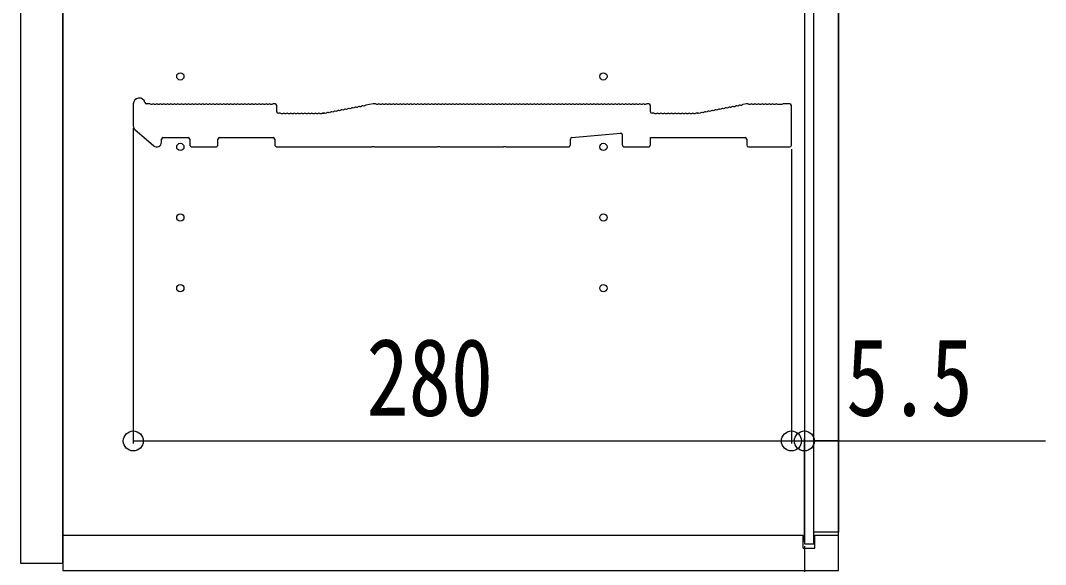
# Model space of a CAD drawing. Units: millimetres, scale not verified. Extents: x -4205 to 4205, y -2970 to 2970.
# Drawn here: x -1542 to -1105.9, y -1708.3 to -1477 of the extents above; entities that cross this region are included whole.
import ezdxf
from ezdxf.enums import TextEntityAlignment as Align

# ---------------------------------------------------------------- set-up
doc = ezdxf.new("R2010")
doc.units = ezdxf.units.MM
doc.header["$LTSCALE"] = 20
for name, color, linetype in [('0-2_YKK_11', 7, 'Continuous'), ('0-3_YKK_12', 2, 'Continuous'), ('0-5_YKK_D', 6, 'Continuous')]:
    doc.layers.add(name, color=color, linetype=linetype)
doc.styles.add('ＭＳ ゴシック', font='')
doc.styles.get('ＭＳ ゴシック').set_extended_font_data('MS Gothic')

msp = doc.modelspace()

# ---------------------------------------------------------------- linework, layer by layer
at = {"layer": '0-2_YKK_11'}
for p, q in [((-1493.98, -1512.5), (-1493.98, -1521.89)), ((-1486.98, -1512.5), (-1488.36, -1512.5)), ((-1486.04, -1512.7), (-1486.42, -1512.7)), ((-1484.54, -1512.7), (-1484.92, -1512.7)), ((-1483.04, -1512.7), (-1483.42, -1512.7)), ((-1481.54, -1512.7), (-1481.92, -1512.7)), ((-1480.04, -1512.7), (-1480.42, -1512.7)), ((-1478.54, -1512.7), (-1478.92, -1512.7)), ((-1477.04, -1512.7), (-1477.42, -1512.7)), ((-1475.54, -1512.7), (-1475.92, -1512.7)), ((-1474.04, -1512.7), (-1474.42, -1512.7)), ((-1472.54, -1512.7), (-1472.92, -1512.7)), ((-1471.04, -1512.7), (-1471.42, -1512.7)), ((-1469.54, -1512.7), (-1469.92, -1512.7)), ((-1468.04, -1512.7), (-1468.42, -1512.7)), ((-1466.54, -1512.7), (-1466.92, -1512.7)), ((-1465.04, -1512.7), (-1465.42, -1512.7)), ((-1463.54, -1512.7), (-1463.92, -1512.7)), ((-1462.04, -1512.7), (-1462.42, -1512.7)), ((-1460.54, -1512.7), (-1460.92, -1512.7)), ((-1459.04, -1512.7), (-1459.42, -1512.7)), ((-1457.54, -1512.7), (-1457.92, -1512.7)), ((-1456.04, -1512.7), (-1456.42, -1512.7)), ((-1454.54, -1512.7), (-1454.92, -1512.7)), ((-1453.04, -1512.7), (-1453.42, -1512.7)), ((-1451.54, -1512.7), (-1451.92, -1512.7)), ((-1450.04, -1512.7), (-1450.42, -1512.7)), ((-1448.54, -1512.7), (-1448.92, -1512.7)), ((-1447.04, -1512.7), (-1447.42, -1512.7)), ((-1445.54, -1512.7), (-1445.92, -1512.7)), ((-1444.04, -1512.7), (-1444.42, -1512.7)), ((-1442.54, -1512.7), (-1442.92, -1512.7)), ((-1441.04, -1512.7), (-1441.42, -1512.7)), ((-1439.54, -1512.7), (-1439.92, -1512.7)), ((-1438.04, -1512.7), (-1438.42, -1512.7)), ((-1436.54, -1512.7), (-1436.92, -1512.7)), ((-1435.04, -1512.7), (-1435.42, -1512.7)), ((-1433.68, -1512.5), (-1434.48, -1512.5)), ((-1432.98, -1515.8), (-1432.98, -1513.2)), ((-1390.04, -1512.7), (-1390.42, -1512.7)), ((-1388.54, -1512.7), (-1388.92, -1512.7)), ((-1387.04, -1512.7), (-1387.42, -1512.7)), ((-1385.54, -1512.7), (-1385.92, -1512.7)), ((-1384.04, -1512.7), (-1384.42, -1512.7)), ((-1382.54, -1512.7), (-1382.92, -1512.7)), ((-1381.04, -1512.7), (-1381.42, -1512.7)), ((-1379.54, -1512.7), (-1379.92, -1512.7)), ((-1378.04, -1512.7), (-1378.42, -1512.7)), ((-1376.54, -1512.7), (-1376.92, -1512.7)), ((-1375.04, -1512.7), (-1375.42, -1512.7)), ((-1373.54, -1512.7), (-1373.92, -1512.7)), ((-1372.04, -1512.7), (-1372.42, -1512.7)), ((-1370.54, -1512.7), (-1370.92, -1512.7)), ((-1369.04, -1512.7), (-1369.42, -1512.7)), ((-1367.54, -1512.7), (-1367.92, -1512.7)), ((-1366.04, -1512.7), (-1366.42, -1512.7)), ((-1364.54, -1512.7), (-1364.92, -1512.7)), ((-1363.04, -1512.7), (-1363.42, -1512.7)), ((-1361.54, -1512.7), (-1361.92, -1512.7)), ((-1360.04, -1512.7), (-1360.42, -1512.7)), ((-1358.54, -1512.7), (-1358.92, -1512.7)), ((-1357.04, -1512.7), (-1357.42, -1512.7)), ((-1355.54, -1512.7), (-1355.92, -1512.7)), ((-1354.04, -1512.7), (-1354.42, -1512.7)), ((-1352.54, -1512.7), (-1352.92, -1512.7)), ((-1351.04, -1512.7), (-1351.42, -1512.7)), ((-1349.54, -1512.7), (-1349.92, -1512.7)), ((-1348.04, -1512.7), (-1348.42, -1512.7)), ((-1346.54, -1512.7), (-1346.92, -1512.7)), ((-1345.04, -1512.7), (-1345.42, -1512.7)), ((-1343.54, -1512.7), (-1343.92, -1512.7)), ((-1342.04, -1512.7), (-1342.42, -1512.7)), ((-1340.54, -1512.7), (-1340.92, -1512.7)), ((-1339.04, -1512.7), (-1339.42, -1512.7)), ((-1337.54, -1512.7), (-1337.92, -1512.7)), ((-1336.04, -1512.7), (-1336.42, -1512.7)), ((-1334.54, -1512.7), (-1334.92, -1512.7)), ((-1333.04, -1512.7), (-1333.42, -1512.7)), ((-1331.54, -1512.7), (-1331.92, -1512.7)), ((-1330.04, -1512.7), (-1330.42, -1512.7)), ((-1328.54, -1512.7), (-1328.92, -1512.7)), ((-1327.04, -1512.7), (-1327.42, -1512.7)), ((-1325.54, -1512.7), (-1325.92, -1512.7)), ((-1324.04, -1512.7), (-1324.42, -1512.7)), ((-1322.54, -1512.7), (-1322.92, -1512.7)), ((-1321.04, -1512.7), (-1321.42, -1512.7)), ((-1319.54, -1512.7), (-1319.92, -1512.7)), ((-1318.04, -1512.7), (-1318.42, -1512.7)), ((-1316.54, -1512.7), (-1316.92, -1512.7)), ((-1315.04, -1512.7), (-1315.42, -1512.7)), ((-1313.54, -1512.7), (-1313.92, -1512.7)), ((-1312.04, -1512.7), (-1312.42, -1512.7)), ((-1310.54, -1512.7), (-1310.92, -1512.7)), ((-1309.04, -1512.7), (-1309.42, -1512.7)), ((-1307.54, -1512.7), (-1307.92, -1512.7)), ((-1306.04, -1512.7), (-1306.42, -1512.7)), ((-1304.54, -1512.7), (-1304.92, -1512.7)), ((-1303.04, -1512.7), (-1303.42, -1512.7)), ((-1301.54, -1512.7), (-1301.92, -1512.7)), ((-1300.04, -1512.7), (-1300.42, -1512.7)), ((-1298.54, -1512.7), (-1298.92, -1512.7)), ((-1297.04, -1512.7), (-1297.42, -1512.7)), ((-1295.54, -1512.7), (-1295.92, -1512.7)), ((-1294.04, -1512.7), (-1294.42, -1512.7)), ((-1292.54, -1512.7), (-1292.92, -1512.7)), ((-1291.04, -1512.7), (-1291.42, -1512.7)), ((-1289.54, -1512.7), (-1289.92, -1512.7)), ((-1288.04, -1512.7), (-1288.42, -1512.7)), ((-1286.54, -1512.7), (-1286.92, -1512.7)), ((-1285.04, -1512.7), (-1285.42, -1512.7)), ((-1283.54, -1512.7), (-1283.92, -1512.7)), ((-1282.04, -1512.7), (-1282.42, -1512.7)), ((-1280.54, -1512.7), (-1280.92, -1512.7)), ((-1279.04, -1512.7), (-1279.42, -1512.7)), ((-1277.54, -1512.7), (-1277.92, -1512.7)), ((-1276.04, -1512.7), (-1276.42, -1512.7)), ((-1274.68, -1512.5), (-1275.48, -1512.5)), ((-1273.98, -1515.8), (-1273.98, -1513.2)), ((-1235.13, -1513.11), (-1235.5, -1513.19)), ((-1233.05, -1512.51), (-1234.62, -1512.81)), ((-1232.48, -1512.5), (-1232.91, -1512.5)), ((-1231.54, -1512.7), (-1231.92, -1512.7)), ((-1230.04, -1512.7), (-1230.42, -1512.7)), ((-1228.54, -1512.7), (-1228.92, -1512.7)), ((-1227.04, -1512.7), (-1227.42, -1512.7)), ((-1225.54, -1512.7), (-1225.92, -1512.7)), ((-1224.04, -1512.7), (-1224.42, -1512.7)), ((-1222.54, -1512.7), (-1222.92, -1512.7)), ((-1221.04, -1512.7), (-1221.42, -1512.7)), ((-1214.68, -1512.5), (-1217.48, -1512.5)), ((-1213.98, -1530.1), (-1213.98, -1513.2)), ((-1431.48, -1516.5), (-1432.28, -1516.5)), ((-1430.54, -1516.7), (-1430.92, -1516.7)), ((-1429.04, -1516.7), (-1429.42, -1516.7)), ((-1427.54, -1516.7), (-1427.92, -1516.7)), ((-1426.04, -1516.7), (-1426.42, -1516.7)), ((-1424.54, -1516.7), (-1424.92, -1516.7)), ((-1423.04, -1516.7), (-1423.42, -1516.7)), ((-1421.54, -1516.7), (-1421.92, -1516.7)), ((-1420.04, -1516.7), (-1420.42, -1516.7)), ((-1418.54, -1516.7), (-1418.92, -1516.7)), ((-1417.04, -1516.7), (-1417.42, -1516.7)), ((-1415.54, -1516.7), (-1415.92, -1516.7)), ((-1414.04, -1516.7), (-1414.42, -1516.7)), ((-1413.05, -1516.5), (-1413.48, -1516.5)), ((-1413.48, -1516.5), (-1413.05, -1516.5)), ((-1411.81, -1516.48), (-1412.19, -1516.55)), ((-1410.34, -1516.2), (-1410.71, -1516.27)), ((-1408.87, -1515.92), (-1409.24, -1515.99)), ((-1407.39, -1515.64), (-1407.77, -1515.71)), ((-1405.92, -1515.36), (-1406.29, -1515.43)), ((-1404.44, -1515.08), (-1404.82, -1515.15)), ((-1402.97, -1514.8), (-1403.35, -1514.87)), ((-1401.5, -1514.52), (-1401.87, -1514.59)), ((-1400.02, -1514.24), (-1400.4, -1514.31)), ((-1398.55, -1513.96), (-1398.93, -1514.03)), ((-1397.08, -1513.68), (-1397.45, -1513.75)), ((-1395.6, -1513.39), (-1395.98, -1513.47)), ((-1272.48, -1516.5), (-1273.28, -1516.5)), ((-1271.54, -1516.7), (-1271.92, -1516.7)), ((-1270.04, -1516.7), (-1270.42, -1516.7)), ((-1268.54, -1516.7), (-1268.92, -1516.7)), ((-1267.04, -1516.7), (-1267.42, -1516.7)), ((-1265.54, -1516.7), (-1265.92, -1516.7)), ((-1264.04, -1516.7), (-1264.42, -1516.7)), ((-1262.54, -1516.7), (-1262.92, -1516.7)), ((-1261.04, -1516.7), (-1261.42, -1516.7)), ((-1259.54, -1516.7), (-1259.92, -1516.7)), ((-1258.04, -1516.7), (-1258.42, -1516.7)), ((-1256.54, -1516.7), (-1256.92, -1516.7)), ((-1255.04, -1516.7), (-1255.42, -1516.7)), ((-1254.05, -1516.5), (-1254.48, -1516.5)), ((-1253.77, -1516.46), (-1253.92, -1516.49)), ((-1252.81, -1516.48), (-1253.19, -1516.55)), ((-1251.34, -1516.2), (-1251.71, -1516.27)), ((-1249.87, -1515.92), (-1250.24, -1515.99)), ((-1248.39, -1515.64), (-1248.77, -1515.71)), ((-1246.92, -1515.36), (-1247.29, -1515.43)), ((-1245.44, -1515.08), (-1245.82, -1515.15)), ((-1243.97, -1514.8), (-1244.35, -1514.87)), ((-1242.5, -1514.52), (-1242.87, -1514.59)), ((-1241.02, -1514.24), (-1241.4, -1514.31)), ((-1239.55, -1513.96), (-1239.93, -1514.03)), ((-1238.08, -1513.68), (-1238.45, -1513.75)), ((-1236.6, -1513.39), (-1236.98, -1513.47)), ((-1493.29, -1523.4), (-1485.29, -1530.31)), ((-1307.34, -1526.74), (-1286.74, -1524.87)), ((-1285.98, -1525.57), (-1285.98, -1529.8)), ((-1481.98, -1528.8), (-1481.98, -1527.5)), ((-1481.28, -1526.8), (-1470.68, -1526.8)), ((-1469.98, -1527.5), (-1469.98, -1529.8)), ((-1457.98, -1529.8), (-1457.98, -1527.5)), ((-1457.28, -1526.8), (-1434.48, -1526.8)), ((-1433.78, -1527.5), (-1433.78, -1529.8)), ((-1307.98, -1529.8), (-1307.98, -1527.44)), ((-1232.98, -1527.5), (-1232.98, -1530.1)), ((-1468.98, -1530.8), (-1458.98, -1530.8)), ((-1284.98, -1530.8), (-1274.98, -1530.8)), ((-1232.28, -1530.8), (-1214.68, -1530.8))]:
    msp.add_line(p, q, dxfattribs=at)
for points in [[(-1390.98, -1512.5), (-1391.98, -1512.5), (-1395.09, -1513.09)], [(-1218.04, -1512.7), (-1218.23, -1512.77), (-1219.73, -1512.77), (-1219.92, -1512.7)], [(-1412.77, -1516.46), (-1412.92, -1516.49), (-1412.77, -1516.46)], [(-1432.78, -1530.8), (-1392.55, -1530.8), (-1392.31, -1530.67), (-1391.65, -1530.67), (-1391.41, -1530.8), (-1364.55, -1530.8), (-1364.31, -1530.67), (-1363.65, -1530.67), (-1363.41, -1530.8), (-1336.55, -1530.8), (-1336.31, -1530.67), (-1335.65, -1530.67), (-1335.41, -1530.8), (-1308.98, -1530.8)], [(-1273.98, -1529.8), (-1273.98, -1526.8), (-1233.68, -1526.8)]]:
    msp.add_lwpolyline(points, dxfattribs=at)
for centre, radius, start, end in [((-1491.48, -1512.5), 2.5, 12.6356, 180), ((-1488.36, -1511.8), 0.7, 192.6356, 270), ((-1486.98, -1513.38), 0.88, 50.536, 90), ((-1485.48, -1513.38), 0.88, 50.536, 129.464), ((-1483.98, -1513.38), 0.88, 50.536, 129.464), ((-1482.48, -1513.38), 0.88, 50.536, 129.464), ((-1480.98, -1513.38), 0.88, 50.536, 129.464), ((-1479.48, -1513.38), 0.88, 50.536, 129.464), ((-1477.98, -1513.38), 0.88, 50.536, 129.464), ((-1476.48, -1513.38), 0.88, 50.536, 129.464), ((-1474.98, -1513.38), 0.88, 50.536, 129.464), ((-1473.48, -1513.38), 0.88, 50.536, 129.464), ((-1471.98, -1513.38), 0.88, 50.536, 129.464), ((-1470.48, -1513.38), 0.88, 50.536, 129.464), ((-1468.98, -1513.38), 0.88, 50.536, 129.464), ((-1467.48, -1513.38), 0.88, 50.536, 129.464), ((-1465.98, -1513.38), 0.88, 50.536, 129.464), ((-1464.48, -1513.38), 0.88, 50.536, 129.464), ((-1462.98, -1513.38), 0.88, 50.536, 129.464), ((-1461.48, -1513.38), 0.88, 50.536, 129.464), ((-1459.98, -1513.38), 0.88, 50.536, 129.464), ((-1458.48, -1513.38), 0.88, 50.536, 129.464), ((-1456.98, -1513.38), 0.88, 50.536, 129.464), ((-1455.48, -1513.38), 0.88, 50.536, 129.464), ((-1453.98, -1513.38), 0.88, 50.536, 129.464), ((-1452.48, -1513.38), 0.88, 50.536, 129.464), ((-1450.98, -1513.38), 0.88, 50.536, 129.464), ((-1449.48, -1513.38), 0.88, 50.536, 129.464), ((-1447.98, -1513.38), 0.88, 50.536, 129.464), ((-1446.48, -1513.38), 0.88, 50.536, 129.464), ((-1444.98, -1513.38), 0.88, 50.536, 129.464), ((-1443.48, -1513.38), 0.88, 50.536, 129.464), ((-1441.98, -1513.38), 0.88, 50.536, 129.464), ((-1440.48, -1513.38), 0.88, 50.536, 129.464), ((-1438.98, -1513.38), 0.88, 50.536, 129.464), ((-1437.48, -1513.38), 0.88, 50.536, 129.464), ((-1435.98, -1513.38), 0.88, 50.536, 129.464), ((-1434.48, -1513.38), 0.88, 90, 129.464), ((-1433.68, -1513.2), 0.7, 0, 90), ((-1394.93, -1513.96), 0.88, 100.7843, 140.2483), ((-1390.98, -1513.38), 0.88, 50.536, 90), ((-1389.48, -1513.38), 0.88, 50.536, 129.464), ((-1387.98, -1513.38), 0.88, 50.536, 129.464), ((-1386.48, -1513.38), 0.88, 50.536, 129.464), ((-1384.98, -1513.38), 0.88, 50.536, 129.464), ((-1383.48, -1513.38), 0.88, 50.536, 129.464), ((-1381.98, -1513.38), 0.88, 50.536, 129.464), ((-1380.48, -1513.38), 0.88, 50.536, 129.464), ((-1378.98, -1513.38), 0.88, 50.536, 129.464), ((-1377.48, -1513.38), 0.88, 50.536, 129.464), ((-1375.98, -1513.38), 0.88, 50.536, 129.464), ((-1374.48, -1513.38), 0.88, 50.536, 129.464), ((-1372.98, -1513.38), 0.88, 50.536, 129.464), ((-1371.48, -1513.38), 0.88, 50.536, 129.464), ((-1369.98, -1513.38), 0.88, 50.536, 129.464), ((-1368.48, -1513.38), 0.88, 50.536, 129.464), ((-1366.98, -1513.38), 0.88, 50.536, 129.464), ((-1365.48, -1513.38), 0.88, 50.536, 129.464), ((-1363.98, -1513.38), 0.88, 50.536, 129.464), ((-1362.48, -1513.38), 0.88, 50.536, 129.464), ((-1360.98, -1513.38), 0.88, 50.536, 129.464), ((-1359.48, -1513.38), 0.88, 50.536, 129.464), ((-1357.98, -1513.38), 0.88, 50.536, 129.464), ((-1356.48, -1513.38), 0.88, 50.536, 129.464), ((-1354.98, -1513.38), 0.88, 50.536, 129.464), ((-1353.48, -1513.38), 0.88, 50.536, 129.464), ((-1351.98, -1513.38), 0.88, 50.536, 129.464), ((-1350.48, -1513.38), 0.88, 50.536, 129.464), ((-1348.98, -1513.38), 0.88, 50.536, 129.464), ((-1347.48, -1513.38), 0.88, 50.536, 129.464), ((-1345.98, -1513.38), 0.88, 50.536, 129.464), ((-1344.48, -1513.38), 0.88, 50.536, 129.464), ((-1342.98, -1513.38), 0.88, 50.536, 129.464), ((-1341.48, -1513.38), 0.88, 50.536, 129.464), ((-1339.98, -1513.38), 0.88, 50.536, 129.464), ((-1338.48, -1513.38), 0.88, 50.536, 129.464), ((-1336.98, -1513.38), 0.88, 50.536, 129.464), ((-1335.48, -1513.38), 0.88, 50.536, 129.464), ((-1333.98, -1513.38), 0.88, 50.536, 129.464), ((-1332.48, -1513.38), 0.88, 50.536, 129.464), ((-1330.98, -1513.38), 0.88, 50.536, 129.464), ((-1329.48, -1513.38), 0.88, 50.536, 129.464), ((-1327.98, -1513.38), 0.88, 50.536, 129.464), ((-1326.48, -1513.38), 0.88, 50.536, 129.464), ((-1324.98, -1513.38), 0.88, 50.536, 129.464), ((-1323.48, -1513.38), 0.88, 50.536, 129.464), ((-1321.98, -1513.38), 0.88, 50.536, 129.464), ((-1320.48, -1513.38), 0.88, 50.536, 129.464), ((-1318.98, -1513.38), 0.88, 50.536, 129.464), ((-1317.48, -1513.38), 0.88, 50.536, 129.464), ((-1315.98, -1513.38), 0.88, 50.536, 129.464), ((-1314.48, -1513.38), 0.88, 50.536, 129.464), ((-1312.98, -1513.38), 0.88, 50.536, 129.464), ((-1311.48, -1513.38), 0.88, 50.536, 129.464), ((-1309.98, -1513.38), 0.88, 50.536, 129.464), ((-1308.48, -1513.38), 0.88, 50.536, 129.464), ((-1306.98, -1513.38), 0.88, 50.536, 129.464), ((-1305.48, -1513.38), 0.88, 50.536, 129.464), ((-1303.98, -1513.38), 0.88, 50.536, 129.464), ((-1302.48, -1513.38), 0.88, 50.536, 129.464), ((-1300.98, -1513.38), 0.88, 50.536, 129.464), ((-1299.48, -1513.38), 0.88, 50.536, 129.464), ((-1297.98, -1513.38), 0.88, 50.536, 129.464), ((-1296.48, -1513.38), 0.88, 50.536, 129.464), ((-1294.98, -1513.38), 0.88, 50.536, 129.464), ((-1293.48, -1513.38), 0.88, 50.536, 129.464), ((-1291.98, -1513.38), 0.88, 50.536, 129.464), ((-1290.48, -1513.38), 0.88, 50.536, 129.464), ((-1288.98, -1513.38), 0.88, 50.536, 129.464), ((-1287.48, -1513.38), 0.88, 50.536, 129.464), ((-1285.98, -1513.38), 0.88, 50.536, 129.464), ((-1284.48, -1513.38), 0.88, 50.536, 129.464), ((-1282.98, -1513.38), 0.88, 50.536, 129.464), ((-1281.48, -1513.38), 0.88, 50.536, 129.464), ((-1279.98, -1513.38), 0.88, 50.536, 129.464), ((-1278.48, -1513.38), 0.88, 50.536, 129.464), ((-1276.98, -1513.38), 0.88, 50.536, 129.464), ((-1275.48, -1513.38), 0.88, 90, 129.464), ((-1274.68, -1513.2), 0.7, 0, 90), ((-1235.93, -1513.96), 0.88, 61.3203, 140.2483), ((-1234.45, -1513.68), 0.88, 100.7843, 140.2483), ((-1232.91, -1513.2), 0.7, 90, 100.7843), ((-1232.48, -1513.38), 0.88, 50.536, 90), ((-1230.98, -1513.38), 0.88, 50.536, 129.464), ((-1229.48, -1513.38), 0.88, 50.536, 129.464), ((-1227.98, -1513.38), 0.88, 50.536, 129.464), ((-1226.48, -1513.38), 0.88, 50.536, 129.464), ((-1224.98, -1513.38), 0.88, 50.536, 129.464), ((-1223.48, -1513.38), 0.88, 50.536, 129.464), ((-1221.98, -1513.38), 0.88, 50.536, 129.464), ((-1220.48, -1513.38), 0.88, 50.4605, 129.464), ((-1217.48, -1513.38), 0.88, 90, 129.5394), ((-1214.68, -1513.2), 0.7, 0, 90), ((-1432.28, -1515.8), 0.7, 180, 270), ((-1431.48, -1517.38), 0.88, 50.536, 90), ((-1429.98, -1517.38), 0.88, 50.536, 129.464), ((-1428.48, -1517.38), 0.88, 50.536, 129.464), ((-1426.98, -1517.38), 0.88, 50.536, 129.464), ((-1425.48, -1517.38), 0.88, 50.536, 129.464), ((-1423.98, -1517.38), 0.88, 50.536, 129.464), ((-1422.48, -1517.38), 0.88, 50.536, 129.464), ((-1420.98, -1517.38), 0.88, 50.536, 129.464), ((-1419.48, -1517.38), 0.88, 50.536, 129.464), ((-1417.98, -1517.38), 0.88, 50.536, 129.464), ((-1416.48, -1517.38), 0.88, 50.536, 129.464), ((-1414.98, -1517.38), 0.88, 50.536, 129.464), ((-1413.48, -1517.38), 0.88, 90, 129.464), ((-1413.05, -1515.8), 0.7, 270, 280.7843), ((-1413.05, -1515.8), 0.7, 270, 280.7843), ((-1412.61, -1517.33), 0.88, 61.3203, 100.7843), ((-1411.14, -1517.04), 0.88, 61.3203, 140.2483), ((-1409.66, -1516.76), 0.88, 61.3203, 140.2483), ((-1408.19, -1516.48), 0.88, 61.3203, 140.2483), ((-1406.71, -1516.2), 0.88, 61.3203, 140.2483), ((-1405.24, -1515.92), 0.88, 61.3203, 140.2483), ((-1403.77, -1515.64), 0.88, 61.3203, 140.2483), ((-1402.29, -1515.36), 0.88, 61.3203, 140.2483), ((-1400.82, -1515.08), 0.88, 61.3203, 140.2483), ((-1399.35, -1514.8), 0.88, 61.3203, 140.2483), ((-1397.87, -1514.52), 0.88, 61.3203, 140.2483), ((-1396.4, -1514.24), 0.88, 61.3203, 140.2483), ((-1273.28, -1515.8), 0.7, 180, 270), ((-1272.48, -1517.38), 0.88, 50.536, 90), ((-1270.98, -1517.38), 0.88, 50.536, 129.464), ((-1269.48, -1517.38), 0.88, 50.536, 129.464), ((-1267.98, -1517.38), 0.88, 50.536, 129.464), ((-1266.48, -1517.38), 0.88, 50.536, 129.464), ((-1264.98, -1517.38), 0.88, 50.536, 129.464), ((-1263.48, -1517.38), 0.88, 50.536, 129.464), ((-1261.98, -1517.38), 0.88, 50.536, 129.464), ((-1260.48, -1517.38), 0.88, 50.536, 129.464), ((-1258.98, -1517.38), 0.88, 50.536, 129.464), ((-1257.48, -1517.38), 0.88, 50.536, 129.464), ((-1255.98, -1517.38), 0.88, 50.536, 129.464), ((-1254.48, -1517.38), 0.88, 90, 129.464), ((-1254.05, -1515.8), 0.7, 270, 280.7843), ((-1253.61, -1517.33), 0.88, 61.3203, 100.7843), ((-1252.14, -1517.04), 0.88, 61.3203, 140.2483), ((-1250.66, -1516.76), 0.88, 61.3203, 140.2483), ((-1249.19, -1516.48), 0.88, 61.3203, 140.2483), ((-1247.71, -1516.2), 0.88, 61.3203, 140.2483), ((-1246.24, -1515.92), 0.88, 61.3203, 140.2483), ((-1244.77, -1515.64), 0.88, 61.3203, 140.2483), ((-1243.29, -1515.36), 0.88, 61.3203, 140.2483), ((-1241.82, -1515.08), 0.88, 61.3203, 140.2483), ((-1240.35, -1514.8), 0.88, 61.3203, 140.2483), ((-1238.87, -1514.52), 0.88, 61.3203, 140.2483), ((-1237.4, -1514.24), 0.88, 61.3203, 140.2483), ((-1491.98, -1521.89), 2, 180, 229.1613), ((-1286.68, -1525.57), 0.7, 0, 95.1944), ((-1483.98, -1528.8), 2, 229.1613, 0), ((-1481.28, -1527.5), 0.7, 90, 180), ((-1470.68, -1527.5), 0.7, 0, 90), ((-1468.98, -1529.8), 1, 180, 270), ((-1458.98, -1529.8), 1, 270, 0), ((-1457.28, -1527.5), 0.7, 90, 180), ((-1434.48, -1527.5), 0.7, 0, 90), ((-1432.78, -1529.8), 1, 180, 270), ((-1308.98, -1529.8), 1, 270, 0), ((-1307.28, -1527.44), 0.7, 95.1944, 180), ((-1284.98, -1529.8), 1, 180, 270), ((-1274.98, -1529.8), 1, 270, 0), ((-1233.68, -1527.5), 0.7, 0, 90), ((-1232.28, -1530.1), 0.7, 180, 270), ((-1214.68, -1530.1), 0.7, 270, 0)]:
    msp.add_arc(centre, radius, start, end, dxfattribs=at)
at = {"layer": '0-3_YKK_12'}
for p, q in [((-1193.98, -986.05), (-1193.98, -1655.55)), ((-1523.98, -1695.8), (-1208.98, -1695.8)), ((-1208.98, -1701.3), (-1208.98, -1695.8)), ((-1203.98, -1695.8), (-1193.98, -1695.8)), ((-1203.98, -1701.3), (-1203.98, -1695.8)), ((-1208.98, -1701.3), (-1203.98, -1701.3))]:
    msp.add_line(p, q, dxfattribs=at)
for points in [[(-1523.98, -1710.8), (-1193.98, -1710.8), (-1193.98, -930.8), (-1523.98, -930.8)], [(-1541.98, -1707.8), (-1523.98, -1707.8), (-1523.98, -933.8), (-1541.98, -933.8)], [(-1208.48, -1699.55), (-1204.48, -1699.55), (-1204.48, -942.05), (-1208.48, -942.05)], [(-1204.48, -1655.55), (-1193.98, -1655.55), (-1193.98, -1694.55), (-1204.48, -1694.55)]]:
    msp.add_lwpolyline(points, close=True, dxfattribs=at)
for centre in [(-1473.98, -1500.8), (-1293.98, -1500.8), (-1473.98, -1530.8), (-1293.98, -1530.8), (-1473.98, -1560.8), (-1293.98, -1560.8), (-1473.98, -1590.8), (-1293.98, -1590.8)]:
    msp.add_circle(centre, 1.55, dxfattribs=at)
at = {"layer": '0-5_YKK_D'}
for p, q in [((-1493.98, -1522.8), (-1493.98, -1656.8)), ((-1213.98, -1531.8), (-1213.98, -1656.8)), ((-1213.98, -1531.8), (-1213.98, -1656.8)), ((-1493.98, -1655.8), (-1213.98, -1655.8)), ((-1208.48, -1698.55), (-1208.48, -1654.8)), ((-1208.48, -1700.55), (-1208.48, -1836.8)), ((-1208.48, -1700.55), (-1208.48, -1836.8))]:
    msp.add_line(p, q, dxfattribs=at)
msp.add_lwpolyline([(-1213.98, -1655.8), (-1208.48, -1655.8), (-1105.88, -1655.8)], dxfattribs=at)
for centre in [(-1493.98, -1655.8), (-1213.98, -1655.8), (-1213.98, -1655.8), (-1208.48, -1655.8)]:
    msp.add_circle(centre, 4.25, dxfattribs=at)

# ---------------------------------------------------------------- texts
at = {"layer": '0-5_YKK_D', "style": 'ＭＳ ゴシック', "width": 0.8}
for s, p in [('280', (-1394.78, -1655)), ('5.5', (-1190.68, -1655))]:
    msp.add_text(s, height=32.99, dxfattribs=at).set_placement(p, align=Align.BOTTOM_LEFT)

doc.saveas('drawing.dxf')
